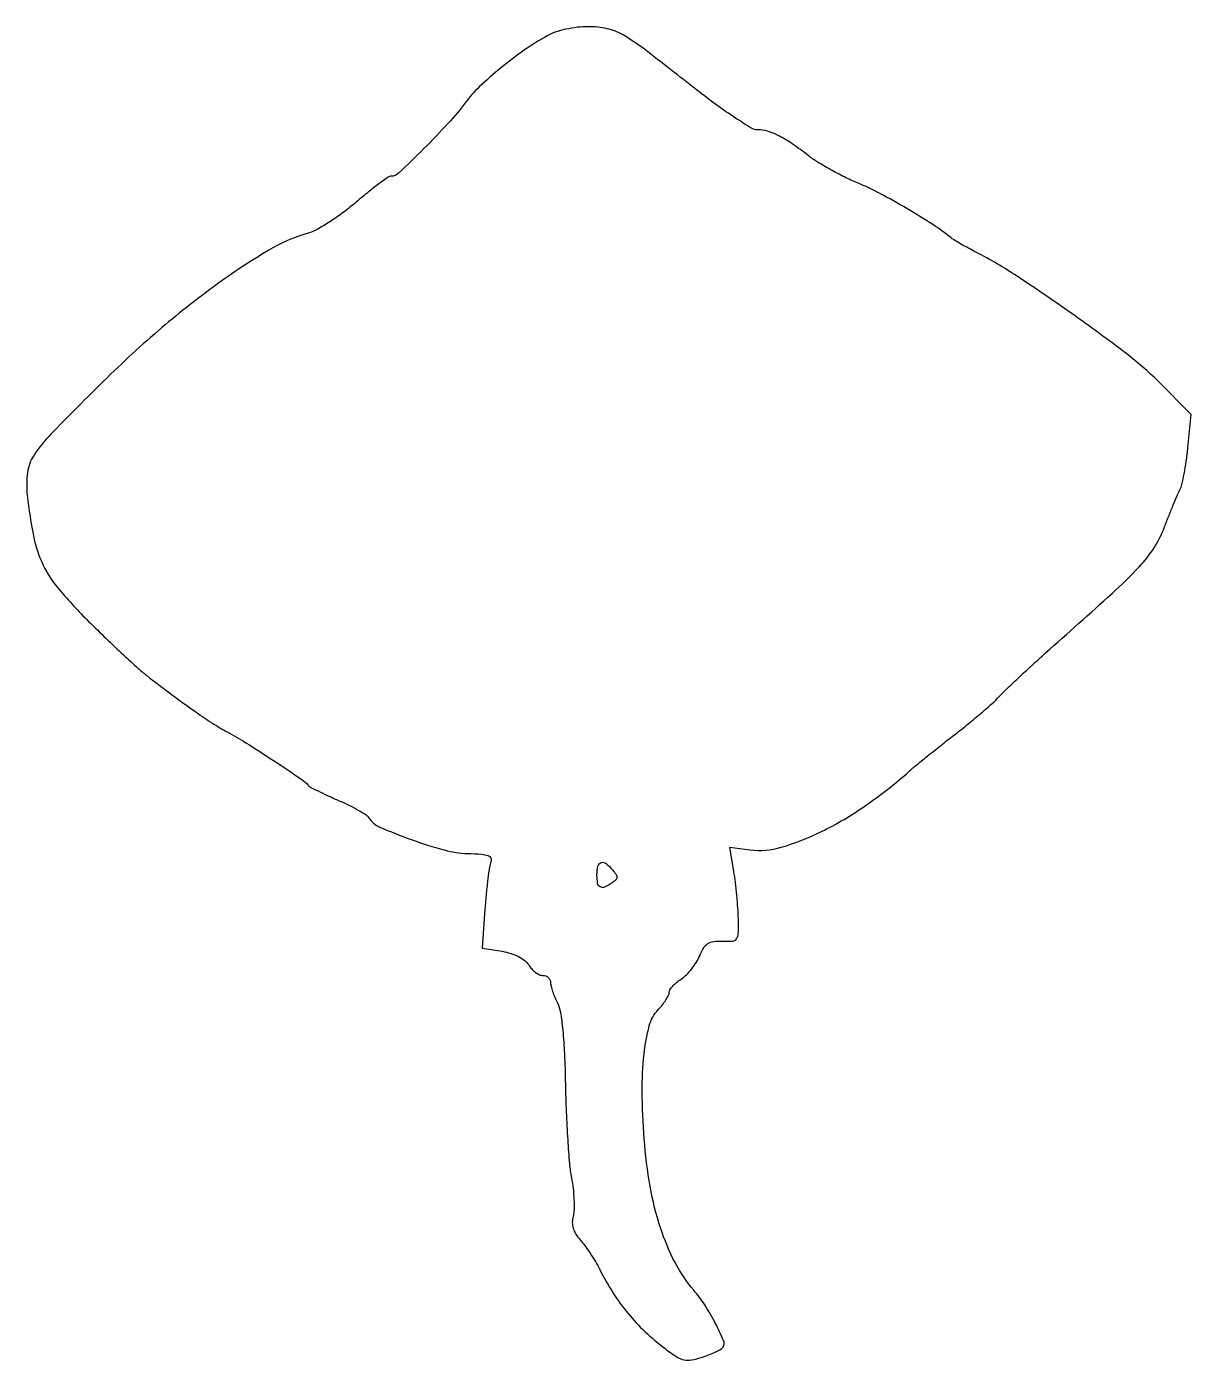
# Model space of a CAD drawing. Extents: x 0 to 226, y 0 to 259.
import ezdxf

# ---------------------------------------------------------------- set-up
doc = ezdxf.new("R2010")
doc.units = 0

msp = doc.modelspace()

# ---------------------------------------------------------------- linework, layer by layer
for points in [[(101.363472, 257.248446, 0.025814), (96.954088, 254.483007, 0.018404), (92.307819, 250.961298, 0.018565), (88.174182, 247.317438, 0.043316), (85.442127, 244.231117, -0.026377), (82.172242, 240.275275, -0.011429), (77.434959, 235.353977, -0.005053), (72.508619, 230.562862, -0.192677), (71.102206, 230, 0.153787), (70.511986, 229.814066, 0.006622), (68.725291, 228.528761, 0.01078), (66.633348, 226.910498, 0.007422), (64.330966, 224.991528, -0.017385), (61.841684, 222.999462, -0.016651), (59.184721, 221.154955, -0.016847), (56.733887, 219.686369, -0.055767), (55, 218.964027, 0.063877), (47.222644, 215.575416, 0.022712), (37.085941, 208.877563, 0.020869), (25.897755, 199.994636, 0.016833), (14.629184, 189.571569, 0.004159), (5.136064, 180.020879, 0.048183), (1.830798, 175.914815, 0.112384), (0.570545, 172.542603, 0.06153), (0.522156, 168.108735, 0.021658), (1.802483, 159.930954, 0.063699), (3.622299, 154.544977, 0.06334), (6.745349, 149.773765, 0.021238), (12.42512, 143.659277, 0.003469), (15.829311, 140.339591, 0.003867), (19.159047, 137.186499, 0.003574), (22.036478, 134.541822, 0.020279), (23.633893, 133.208383, 0.003159), (29.14616, 129.029213, 0.007774), (33.260588, 126.049211, 0.010437), (36.518695, 123.865768, 0.019386), (39.262194, 122.255454, -0.017455), (42.916579, 120.129413, -0.005311), (48.30046, 116.659941, -0.002629), (53.762186, 113.016274, -0.075663), (55, 111.875512, 0.102896), (55.40865, 111.537836, 0.005593), (56.90275, 110.770725, 0.008516), (58.718064, 109.902511, 0.0061), (60.775321, 108.991476, -0.01239), (62.848383, 108.042075, -0.015642), (64.71389, 107.057742, -0.013754), (66.210512, 106.151833, -0.109645), (66.775321, 105.581535, 0.150768), (68.881688, 103.773364, 0.015934), (74.972729, 101.35308, 0.020465), (81.371416, 99.335582, 0.058648), (85.974865, 98.652325, -0.011022), (88.598758, 98.515159, -0.070519), (89.896113, 98.231747, -0.207641), (90.414313, 97.733926, -0.196522), (90.420106, 97, 0.057809), (90.157831, 96.032472, 0.006087), (89.837223, 93.707838, 0.007467), (89.529407, 90.919423, 0.005924), (89.277637, 87.899024), (88.734643, 80.298049), (92.617321, 79.674274, -0.036429), (94.280201, 79.281201, -0.042735), (95.777977, 78.664897, -0.047574), (96.982926, 77.891108, -0.087438), (97.758474, 77.025249, 0.048252), (98.350417, 76.2505, 0.046825), (99.085407, 75.594917, 0.050622), (99.846127, 75.145494, 0.108538), (100.508474, 75, -0.09177), (101.077868, 74.894606, -0.095937), (101.561864, 74.592953, -0.099455), (101.885752, 74.142997, -0.106815), (102, 73.614307, 0.061844), (102.087251, 72.911587, 0.019227), (102.387458, 71.888836, 0.018897), (102.814125, 70.761282, 0.019762), (103.319005, 69.686229, -0.080516), (103.911445, 67.885796, -0.014729), (104.359563, 64.397265, -0.013396), (104.690785, 59.773306, -0.00672), (104.873982, 53.918519, 0.00575), (105.033239, 48.49229, 0.005923), (105.316316, 43.124488, 0.005745), (105.670165, 38.478961, 0.024982), (106.048433, 35.744614, -0.01861), (106.36241, 33.670036, -0.017356), (106.530354, 31.528999, -0.017639), (106.546213, 29.617728, -0.054786), (106.371153, 28.342654, 0.061175), (106.217793, 27.109281, 0.073133), (106.386255, 25.95155, 0.068072), (106.896714, 24.827974, 0.044525), (107.760724, 23.694637, -0.026384), (108.654963, 22.605838, -0.0125), (109.695511, 21.11655, -0.01235), (110.708984, 19.500562, -0.017085), (111.53124, 18, 0.024823), (114.140351, 13.408529, 0.030823), (117.02621, 9.433899, 0.031346), (120.335266, 5.898253, 0.02725), (124.212355, 2.623776, 0.017825), (126.471333, 1.040893, 0.088372), (127.895223, 0.440111, 0.105266), (129.316967, 0.421311, 0.030569), (131.448427, 0.982979, 0.014634), (132.832959, 1.485301, 0.018545), (134.078503, 2.033172, 0.016797), (135.072788, 2.557232, 0.12529), (135.453679, 2.925051, 0.245863), (135.543437, 4.179836, 0.016164), (133.935836, 7.567514, 0.02352), (131.900761, 11.101894, 0.035637), (129.780894, 13.944908, -0.058248), (126.151537, 19.300522, -0.040722), (123.323253, 26.030929, -0.035697), (121.316067, 34.057065, -0.02493), (120.163143, 43.319215, -0.015494), (119.770433, 52.445747, -0.029988), (120.120389, 59.73985, -0.037183), (121.128167, 65.20875, -0.125053), (122.876466, 68.368504, 0.021624), (123.689357, 69.312435, 0.025044), (124.376212, 70.279381, 0.025243), (124.868086, 71.144311, 0.117182), (125, 71.699441, -0.146523), (125.153954, 72.21352, -0.037697), (125.689312, 72.907164, -0.035086), (126.448402, 73.640264, -0.029458), (127.346594, 74.307527, 0.051197), (128.334717, 75.110423, 0.028809), (129.36485, 76.26489, 0.028469), (130.280153, 77.563332, 0.041124), (130.922037, 78.81178, -0.037746), (131.702527, 80.355322, -0.114592), (132.517688, 81.192958, -0.115512), (133.614518, 81.581937, -0.038677), (135.325443, 81.639243, 0.028805), (137.295564, 81.666354, 0.224522), (138.074458, 82.105182, 0.148909), (138.404794, 83.100805, 0.011045), (138.412406, 86, 0.01208), (138.322479, 88.060255, 0.006839), (138.119189, 90.550417, 0.006824), (137.845485, 93.056542, 0.011148), (137.537223, 95.171634), (136.749635, 99.843268), (140.624817, 99.35494, 0.10381), (146.737616, 99.854398, 0.04231), (154.544478, 102.909149, 0.037422), (163.075247, 107.934491, 0.029552), (171.5, 114.557754, -0.008722), (173.055805, 115.889317, -0.002897), (175.38125, 117.787777, -0.002883), (177.982868, 119.862054, -0.003276), (180.5, 121.818744, 0.006885), (182.980467, 123.775811, 0.00637), (185.471875, 125.850989, 0.00637), (187.642596, 127.754793, 0.021109), (189, 129.084084, -0.012596), (190.378477, 130.480763, -0.003241), (192.675, 132.664745, -0.003297), (195.328125, 135.122595, -0.003348), (198, 137.532627, 0.002046), (210.883936, 149.093226, 0.019811), (216.129833, 154.231377, 0.04668), (219.014757, 157.926649, 0.051448), (221.056527, 161.978541, -0.0035), (221.926695, 164.215658, -0.003842), (222.801982, 166.371696, -0.003589), (223.577513, 168.203419, -0.01928), (224.044935, 169.180422, 0.063675), (224.427372, 170.20385, 0.010625), (224.86404, 172.260746, 0.011497), (225.272701, 174.715773, 0.009964), (225.590461, 177.30689), (226.250877, 183.752935), (219.810538, 190.225057, 0.0346), (213.742018, 195.533474, 0.008521), (203.05367, 203.36704, 0.008911), (191.96762, 210.912571, 0.027178), (184.093876, 215.477899, -0.007022), (182.709639, 216.207629, -0.007341), (181.366975, 216.9655, -0.007093), (180.226749, 217.653238, -0.031934), (179.593876, 218.105788, 0.027669), (176.12783, 220.629184, 0.010923), (171.103953, 223.724056, 0.01104), (165.841395, 226.655287, 0.021995), (161.532026, 228.695317, -0.015133), (158.966228, 229.867142, -0.011717), (156.243783, 231.291807, -0.011884), (153.763821, 232.742578, -0.027744), (152, 233.971561, 0.014926), (148.838269, 236.297136, 0.033166), (146.271987, 237.828555, 0.04396), (144.090513, 238.709624, 0.074132), (142.142779, 239, -0.136584), (140.927651, 239.338245, -0.009167), (137.844976, 241.276563, -0.012647), (134.222389, 243.78126, -0.009109), (130.304609, 246.75, 0.002716), (120.194974, 254.616185, 0.032031), (116.06419, 257.392553, 0.07765), (112.989778, 258.594697, 0.054572), (109.290493, 258.998446, 0.030156), (107.201672, 258.871672, 0.024097), (104.978, 258.492035, 0.024746), (102.921479, 257.930041, 0.048112)], [(114.063253, 95.423785, -0.03121), (114.699562, 94.551664, -0.156052), (114.852214, 93.973918, -0.190605), (114.627794, 93.481966, -0.050531), (113.935698, 92.939097, -0.036932), (112.447669, 92.14475, -0.230242), (111.608477, 92.175047, -0.236128), (111.127731, 92.850797, -0.038667), (111, 94.5, -0.054635), (111.187501, 96.210813, -0.271269), (111.819758, 96.892069, -0.249361), (112.77384, 96.702778, -0.048403)]]:
    msp.add_lwpolyline(points, format="xyb", close=True)

doc.saveas('drawing.dxf')
